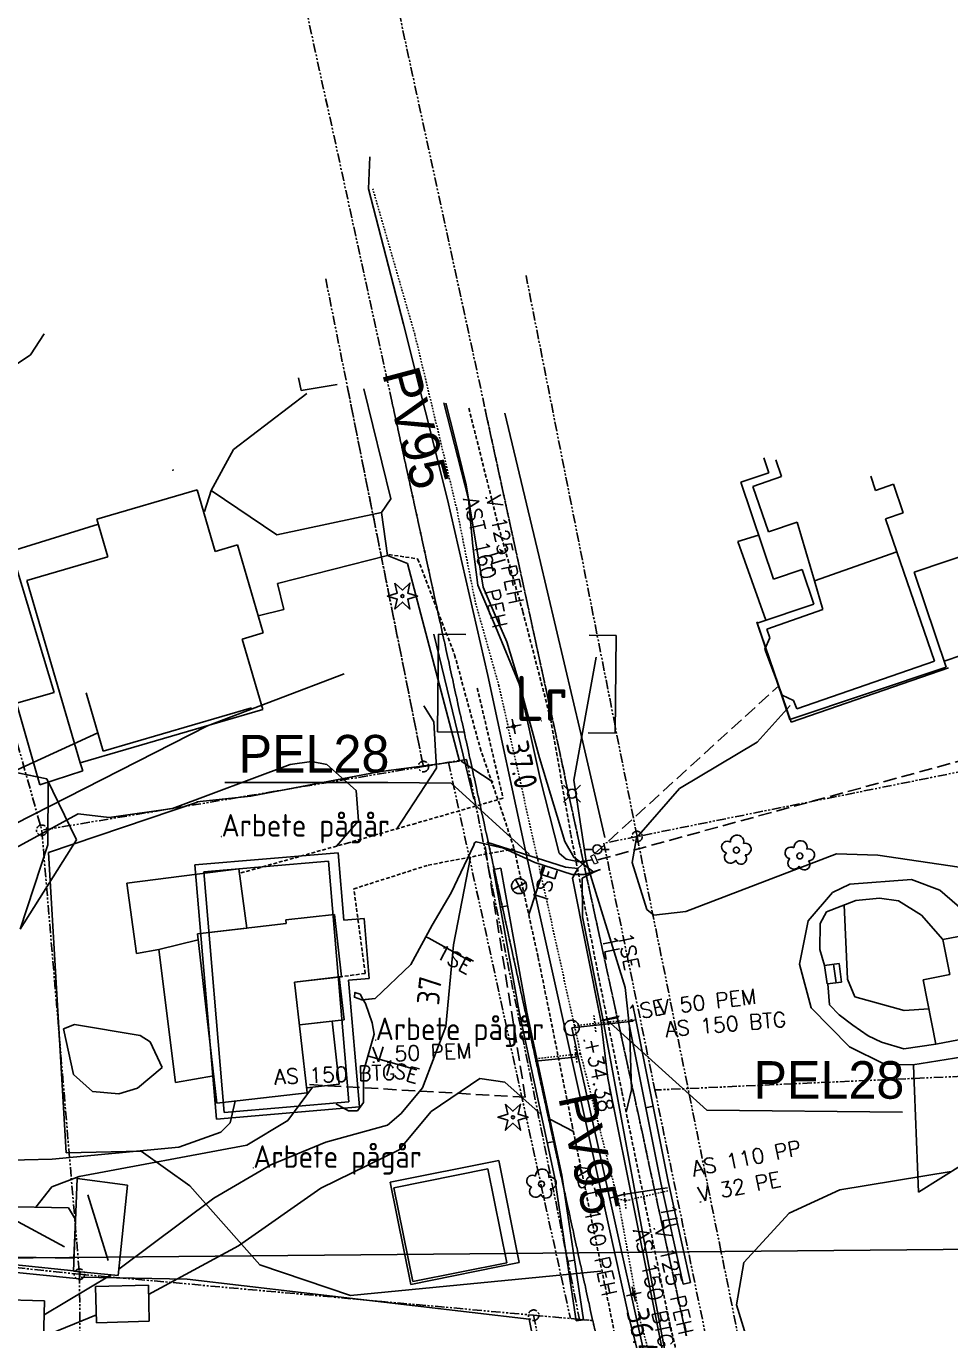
# Model space of a CAD drawing. Header units: metres. Extents: x 139929 to 142176, y 6401995 to 6404420.
# Drawn here: x 140437.1 to 140498.6, y 6402419.1 to 6402505.4 of the extents above; entities that cross this region are included whole.
import ezdxf
from ezdxf.enums import TextEntityAlignment as Align

# ---------------------------------------------------------------- set-up
doc = ezdxf.new("R2010")
doc.units = ezdxf.units.M
doc.header["$LTSCALE"] = 0.5
for name, pattern in [('DASHED', [0.75, 0.5, -0.25]), ('DGN Style 3', [2.464518, 1.76037, -0.704148]), ('HAECK', [0]), ('HIDDEN2', [0.1875, 0.125, -0.0625]), ('PHANTOM', [2.5, 1.25, -0.25, 0.25, -0.25, 0.25, -0.25])]:
    doc.linetypes.add(name, pattern=pattern)
doc.layers.get('0').update_dxf_attribs({"color": 1})
for name, color, linetype, lineweight in [('FAS_HAKPARENTES', 250, 'Continuous', 18), ('LM_GRÄNSPUNKT_TEXT_NY', 94, 'Continuous', 25), ('TE_INMATT_LAGE', 254, 'Continuous', 0)]:
    doc.layers.add(name, color=color, linetype=linetype, lineweight=lineweight)
for name, color, linetype in [('M-BEF-BELYSNINGSSTOLPE', 4, 'Continuous'), ('M-BEF-BYGGNAD', 3, 'Continuous'), ('M-BEF-EL', 4, 'ELLEDNING'), ('M-BEF-EL-TEXT', 1, 'Continuous'), ('M-BEF-FORNFYND', 4, 'Continuous'), ('M-BEF-HÄCK', 7, 'Continuous'), ('M-BEF-MARKLINJE', 4, 'Continuous'), ('M-BEF-MUR', 4, 'Continuous'), ('M-BEF-NIVÅ', 4, 'Continuous'), ('M-BEF-NIVÅKURVA-PRIMÄR-0.5M', 12, 'Continuous'), ('M-BEF-NIVÅKURVA-PRIMÄR-1.0M', 12, 'Continuous'), ('M-BEF-SPECIALOMRÅDE', 7, 'Continuous'), ('M-BEF-STAKET', 4, 'STAKET'), ('M-BEF-TELE', 4, 'TELELEDNING'), ('M-BEF-TELE-INFO', 4, 'Continuous'), ('M-BEF-TELE-TEXT', 1, 'Continuous'), ('M-BEF-TRAPPA', 4, 'Continuous'), ('M-BEF-TRÄD', 4, 'Continuous'), ('M-BEF-VA-S', 4, 'Continuous'), ('M-BEF-VA-TEXT', 1, 'Continuous'), ('M-BEF-VA-V', 4, 'HIDDEN2'), ('M-BEF-VÄGKANT', 1, 'DASHED'), ('M-BEF-VÄGKANTSTÖD', 1, 'Continuous'), ('M-GR-FASTIGHETSGRÄNS', 3, 'PHANTOM'), ('M-GR-RÄTTIGHETSGRÄNS', 3, 'DASHED')]:
    doc.layers.add(name, color=color, linetype=linetype)
doc.styles.add('ISO', font='iso.shx', dxfattribs={"height": 2.5})
doc.styles.add('ITALICC', font='italicc', dxfattribs={"oblique": 10})
doc.styles.add('ROMANS', font='romans')
doc.styles.get("Standard").update_dxf_attribs({"font": 'simplex8.shx'})
doc.styles.add('Style-font38', font='font38.shx')
doc.linetypes.add('ELLEDNING', pattern='A,3,-0.5,["E",Standard,S=0.5,R=0,X=0,Y=-0.25],-0.5', length=4)
doc.linetypes.add('STAKET', pattern='A,7,[134,morastr.shx,S=0.8,R=0,X=0,Y=0],0.6,[134,morastr.shx,S=0.8,R=0,X=0,Y=0],1', length=8.6)
doc.linetypes.add('TELELEDNING', pattern='A,3,-0.5,["T",Standard,S=0.5,R=0,X=0,Y=-0.25],-0.5', length=4)
picture_1 = doc.add_image_def('image1.png', size_in_pixel=(962, 792))

# ---------------------------------------------------------------- blocks, each defined once
blk = doc.blocks.new('osynlig cirkel')
blk.add_circle((0, 0), 0.005)
blk = doc.blocks.new('OSYNLIG')
blk.add_blockref('osynlig cirkel', (0, 0))
blk = doc.blocks.new('PRI_L_BELYS')
for points in [[(-0.212, 0.212, 0), (-0.566, 0.566, 0)], [(0.212, 0.212, 0), (0.566, 0.566, 0)], [(-0.212, -0.212, 0), (-0.566, -0.566, 0)], [(0.212, -0.212, 0), (0.566, -0.566, 0)]]:
    blk.add_polyline3d(points)
blk.add_circle((0, 0), 0.3)
blk = doc.blocks.new('PRI_M_BARRTRÄD')
blk.add_polyline3d([(-0.5, 0.866026, 0), (0, 0.4, 0), (0.5, 0.866026, 0), (0.34641, 0.2, 0), (1, 0, 0), (0.34641, -0.2, 0), (0.5, -0.866026, 0), (0, -0.4, 0), (-0.5, -0.866026, 0), (-0.34641, -0.2, 0), (-1, 0, 0), (-0.34641, 0.2, 0), (-0.5, 0.866026, 0)])
blk.add_circle((0, 0), 0.1)
blk = doc.blocks.new('PRI_M_LÖVTRÄD')
blk.add_circle((0, 0), 0.2)
for centre, radius, start, end in [((0.047722, 0.56156), 0.443002, 345.022908, 184.096476), ((-0.601762, 0.206006), 0.384732, 57.341651, 261.23001), ((0.585988, 0.07036), 0.392534, 269.444378, 106.321877), ((-0.395828, -0.476108), 0.401424, 131.233971, 330.911027), ((0.306072, -0.564084), 0.367104, 196.976003, 41.224955)]:
    blk.add_arc(centre, radius, start, end)
blk = doc.blocks.new('PRI_NIVÅ_HÖJDPUNKT_ISM')
at = {"color": 7}
for p, q in [((-0.25, 0), (0.25, 0)), ((0, 0.25), (0, -0.25))]:
    blk.add_line(p, q, dxfattribs=at)
blk = doc.blocks.new('OCT261', base_point=(108327.366, 6370837.691))
at = {"layer": 'TE_INMATT_LAGE', "color": 30, "linetype": 'Continuous', "lineweight": 13, "flags": 128}
blk.add_lwpolyline([(108327.667, 6370837.814), (108327.665, 6370837.562), (108327.065, 6370837.569), (108327.068, 6370837.821), (108327.667, 6370837.814)], dxfattribs=at)
blk = doc.blocks.new('BRUNN')
blk.add_circle((0, 0), 0.5)
blk = doc.blocks.new('VENTIL')
blk.add_line((0, -0.55), (0, 0.55))
blk = doc.blocks.new('LIGGARPUNKT')
blk.add_circle((0, 0), 0.35)
at = {"layer": 'LM_GRÄNSPUNKT_TEXT_NY', "style": 'ITALICC', "oblique": 10}
blk.add_attdef('PUNKTBETECKNING', (0.5, -0.35), '', height=0.7, dxfattribs=at)
blk = doc.blocks.new('PRI_V_POLLARE')
blk.add_circle((0, 0), 0.2)
blk = doc.blocks.new('PRI_L_ALLM')
for points in [[(-0.3, 0, 0), (-0.8, 0, 0)], [(0.8, 0, 0), (0.3, 0, 0)]]:
    blk.add_polyline3d(points)
blk.add_circle((0, 0), 0.3)
blk = doc.blocks.new('SPWDEF')
at = {"color": 0, "linetype": 'Continuous'}
for p, q in [((-1, 0), (1, 0)), ((0, -1), (0, 1))]:
    blk.add_line(p, q, dxfattribs=at)
blk.add_circle((0, 0), 0.2)
blk = doc.blocks.new('PRI_NIVÅ_HÖJDPKT')
at = {"color": 0, "linetype": 'Continuous', "lineweight": -3}
blk.add_circle((183, 184), 0.0005, dxfattribs=at)

msp = doc.modelspace()

# ---------------------------------------------------------------- hatches: boundary and pattern name
at = {"layer": 'M-BEF-FORNFYND'}
h = msp.add_hatch(dxfattribs=at)
h.set_pattern_fill('ANSI31', color=13, scale=2)
h.paths.add_polyline_path([(140426.713, 6402370.307), (140420.855, 6402376.412), (140411.054, 6402383.213), (140403.484, 6402387.15), (140394.943, 6402391.956), (140390.625, 6402395.157), (140385.662, 6402397.629), (140381.852, 6402400.172), (140377.274, 6402403.822), (140370.194, 6402407.321), (140358.287, 6402414.699), (140344.841, 6402421.059), (140334.271, 6402425.284), (140320.287, 6402428.867), (140310.489, 6402427.392), (140308.895, 6402419.035), (140313.284, 6402410.323), (140319.846, 6402399.896), (140330.344, 6402380.737), (140331.799, 6402371.174), (140329.709, 6402366.053), (140329.672, 6402366.077), (140328.672, 6402365.744), (140328.672, 6402364.744), (140328.21, 6402364.712), (140328.21, 6402365.027), (140328.477, 6402365.289), (140328.477, 6402364.755), (140328.487, 6402364.755, -0.304584), (140328.264, 6402364.748), (140328.264, 6402365.08), (140328.535, 6402366.185), (140317.405, 6402365.772), (140305.722, 6402365.115), (140294.076, 6402363.998), (140285.884, 6402362.614), (140284.971, 6402358.431), (140287.694, 6402354.908), (140296.888, 6402354.736), (140314.66, 6402353.212), (140333.963, 6402344.88), (140344.811, 6402339.977), (140351.285, 6402335.06), (140367.926, 6402321.067), (140384.961, 6402312.144), (140397.924, 6402310.347), (140413.82, 6402309.63), (140434.397, 6402315.386), (140443.429, 6402317.748), (140443.023, 6402327.087), (140442.917, 6402346.056), (140436.133, 6402357.975)])
h.paths.add_polyline_path([(140406.458, 6402367.061), (140407.458, 6402366.394), (140406.458, 6402366.061)], flags=16)
h.paths.add_polyline_path([(140363.892, 6402353.982), (140331.636, 6402356.643), (140334.596, 6402358.538), (140344.72, 6402364.932), (140354.432, 6402370.966), (140366.394, 6402375.285)], flags=16)
h.paths.add_polyline_path([(140350.448, 6402375.576), (140350.448, 6402376.576), (140351.448, 6402375.909)], flags=16)
h.paths.add_polyline_path([(140434.133, 6402318.367), (140435.133, 6402317.7), (140434.133, 6402317.367)], flags=16)
h.paths.add_polyline_path([(140311.504, 6402363.442), (140311.504, 6402364.442), (140312.504, 6402363.775)], flags=16)

# ---------------------------------------------------------------- linework, layer by layer
at = {"layer": 'FAS_HAKPARENTES', "color": 1, "linetype": 'Continuous', "lineweight": -3}
for p, q in [((140464.523, 6402458.429), (140464.59, 6402464.929)), ((140476.337, 6402458.344), (140476.404, 6402464.843)), ((140466.323, 6402458.411), (140464.523, 6402458.429)), ((140474.537, 6402458.363), (140476.337, 6402458.344))]:
    msp.add_line(p, q, dxfattribs=at)
at = {"layer": 'FAS_HAKPARENTES', "lineweight": -3}
for p, q in [((140464.523, 6402458.429), (140464.59, 6402464.929)), ((140464.59, 6402464.929), (140466.39, 6402464.91)), ((140476.404, 6402464.843), (140474.604, 6402464.862)), ((140476.337, 6402458.344), (140476.404, 6402464.843)), ((140466.323, 6402458.411), (140464.523, 6402458.429)), ((140474.537, 6402458.363), (140476.337, 6402458.344))]:
    msp.add_line(p, q, dxfattribs=at)
at = {"layer": 'M-BEF-BYGGNAD'}
for p, q in [((140486.547, 6402475.677), (140486.216, 6402476.661)), ((140487.016, 6402476.523), (140487.397, 6402475.416)), ((140484.689, 6402475.053), (140486.547, 6402475.677)), ((140487.397, 6402475.416), (140485.498, 6402474.759)), ((140493.652, 6402474.499), (140493.329, 6402475.434)), ((140441.86, 6402472.588), (140448.53, 6402474.535)), ((140448.53, 6402474.535), (140449.726, 6402470.437)), ((140486.862, 6402468.581), (140484.689, 6402475.053)), ((140485.498, 6402474.759), (140486.539, 6402471.732)), ((140494.844, 6402474.911), (140493.652, 6402474.499)), ((140495.501, 6402473.012), (140494.844, 6402474.911)), ((140494.308, 6402472.601), (140495.501, 6402473.012)), ((140436.169, 6402470.461), (140441.959, 6402472.247)), ((140442.593, 6402470.076), (140441.86, 6402472.588)), ((140486.539, 6402471.732), (140488.442, 6402472.389)), ((140488.442, 6402472.389), (140489.582, 6402468.481)), ((140495.07, 6402470.401), (140494.308, 6402472.601)), ((140484.492, 6402471.095), (140485.877, 6402471.514)), ((140486.354, 6402465.852), (140484.492, 6402471.095)), ((140502.9, 6402471.309), (140496.217, 6402469.065)), ((140439.019, 6402461.042), (140436.169, 6402470.461)), ((140437.194, 6402468.5), (140442.593, 6402470.076)), ((140449.726, 6402470.437), (140451.206, 6402470.869)), ((140451.206, 6402470.869), (140452.916, 6402465.014)), ((140489.582, 6402468.481), (140495.07, 6402470.401)), ((140495.07, 6402470.401), (140497.585, 6402463.124)), ((140488.777, 6402469.224), (140486.862, 6402468.581)), ((140489.549, 6402466.925), (140488.777, 6402469.224)), ((140440.734, 6402456.371), (140437.194, 6402468.5)), ((140490.142, 6402466.561), (140489.582, 6402468.481)), ((140496.217, 6402469.065), (140498.343, 6402462.734)), ((140485.786, 6402465.661), (140489.549, 6402466.925)), ((140488.048, 6402459.081), (140485.754, 6402465.747)), ((140486.419, 6402465.256), (140490.142, 6402466.561)), ((140452.916, 6402465.014), (140451.524, 6402464.607)), ((140487.942, 6402459.242), (140485.786, 6402465.661)), ((140486.631, 6402464.695), (140486.419, 6402465.256)), ((140504.46, 6402465.248), (140498.212, 6402463.123)), ((140451.524, 6402464.607), (140452.892, 6402459.919)), ((140486.281, 6402463.922), (140486.631, 6402464.695)), ((140487.433, 6402460.866), (140486.281, 6402463.922)), ((140498.343, 6402462.734), (140487.942, 6402459.242)), ((140498.509, 6402462.679), (140488.048, 6402459.081)), ((140497.585, 6402463.124), (140488.417, 6402459.955)), ((140436.508, 6402460.338), (140439.019, 6402461.042)), ((140442.272, 6402457.147), (140441.146, 6402461.016)), ((140488.206, 6402460.516), (140487.433, 6402460.866)), ((140438.052, 6402454.903), (140436.508, 6402460.338)), ((140452.892, 6402459.919), (140440.734, 6402456.371)), ((140452.131, 6402460.016), (140442.272, 6402457.147)), ((140488.417, 6402459.955), (140488.206, 6402460.516)), ((140440.734, 6402456.371), (140440.929, 6402455.829)), ((140440.929, 6402455.829), (140438.052, 6402454.903)), ((140457.904, 6402450.383), (140448.366, 6402449.568)), ((140458.287, 6402445.897), (140457.904, 6402450.383)), ((140448.366, 6402449.568), (140449.811, 6402432.649)), ((140448.962, 6402449.116), (140457.252, 6402449.817)), ((140457.252, 6402449.817), (140458.607, 6402433.795)), ((140443.842, 6402448.35), (140451.306, 6402449.319)), ((140450.317, 6402433.094), (140448.962, 6402449.116)), ((140451.306, 6402449.319), (140451.832, 6402445.367)), ((140444.492, 6402443.68), (140443.842, 6402448.35)), ((140454.425, 6402445.907), (140457.651, 6402446.277)), ((140454.453, 6402445.668), (140454.425, 6402445.907)), ((140457.651, 6402446.277), (140458.126, 6402442.132)), ((140459.636, 6402446.012), (140458.287, 6402445.897)), ((140459.977, 6402442.014), (140459.636, 6402446.012)), ((140448.539, 6402444.988), (140454.453, 6402445.668)), ((140451.832, 6402445.367), (140448.539, 6402444.988)), ((140498.14, 6402444.613), (140503.433, 6402445.641)), ((140448.584, 6402444.594), (140445.98, 6402443.944)), ((140445.98, 6402443.944), (140448.584, 6402444.594)), ((140449.831, 6402433.718), (140448.539, 6402444.988)), ((140448.539, 6402444.988), (140448.584, 6402444.594)), ((140498.595, 6402442.273), (140498.14, 6402444.613)), ((140445.98, 6402443.944), (140444.492, 6402443.68)), ((140447.083, 6402435.095), (140445.98, 6402443.944)), ((140458.126, 6402442.132), (140455.01, 6402441.775)), ((140457.969, 6402442.114), (140455.01, 6402441.775)), ((140455.01, 6402441.775), (140455.854, 6402434.409)), ((140458.295, 6402439.266), (140457.969, 6402442.114)), ((140458.598, 6402441.896), (140459.977, 6402442.014)), ((140459.319, 6402433.461), (140458.598, 6402441.896)), ((140496.832, 6402441.93), (140498.595, 6402442.273)), ((140497.665, 6402437.642), (140496.832, 6402441.93)), ((140455.336, 6402438.927), (140458.295, 6402439.266)), ((140457.497, 6402439.174), (140455.336, 6402438.927)), ((140457.977, 6402434.979), (140457.497, 6402439.174)), ((140504.72, 6402439.013), (140497.665, 6402437.642)), ((140449.623, 6402435.538), (140447.083, 6402435.095)), ((140455.817, 6402434.732), (140457.977, 6402434.979)), ((140455.854, 6402434.409), (140449.831, 6402433.718)), ((140458.607, 6402433.795), (140450.317, 6402433.094)), ((140449.811, 6402432.649), (140459.319, 6402433.461)), ((140468.584, 6402429.899), (140461.374, 6402428.45)), ((140469.949, 6402423.106), (140468.584, 6402429.899)), ((140440.295, 6402422.526), (140440.539, 6402428.692)), ((140440.295, 6402422.526), (140440.539, 6402428.692)), ((140440.539, 6402428.692), (140443.892, 6402428.268)), ((140440.539, 6402428.692), (140443.892, 6402428.268)), ((140461.618, 6402428.079), (140467.862, 6402429.337)), ((140467.862, 6402429.337), (140469.121, 6402423.093)), ((140443.892, 6402428.268), (140443.272, 6402422.247)), ((140443.892, 6402428.268), (140443.272, 6402422.247)), ((140461.374, 6402428.45), (140462.739, 6402421.657)), ((140462.876, 6402421.835), (140461.618, 6402428.079)), ((140441.257, 6402427.618), (140442.598, 6402423.254)), ((140441.257, 6402427.618), (140442.598, 6402423.254)), ((140435.391, 6402426.833), (140439.963, 6402426.748)), ((140439.711, 6402424.161), (140436.092, 6402426.107)), ((140439.963, 6402426.748), (140440.431, 6402425.976)), ((140440.431, 6402425.976), (140440.33, 6402423.407)), ((140440.33, 6402423.407), (140435.304, 6402423.487)), ((140462.739, 6402421.657), (140469.949, 6402423.106)), ((140469.121, 6402423.093), (140462.876, 6402421.835)), ((140443.272, 6402422.247), (140440.295, 6402422.526)), ((140443.272, 6402422.247), (140440.295, 6402422.526)), ((140445.28, 6402421.604), (140441.773, 6402421.515)), ((140445.28, 6402421.604), (140441.773, 6402421.515)), ((140441.773, 6402421.515), (140441.835, 6402419.106)), ((140441.773, 6402421.515), (140441.835, 6402419.106)), ((140445.342, 6402419.195), (140445.28, 6402421.604)), ((140445.342, 6402419.195), (140445.28, 6402421.604)), ((140432.397, 6402420.719), (140438.365, 6402420.564)), ((140432.397, 6402420.719), (140438.365, 6402420.564)), ((140438.365, 6402420.564), (140438.199, 6402414.116)), ((140438.365, 6402420.564), (140438.199, 6402414.116)), ((140441.835, 6402419.106), (140445.342, 6402419.195)), ((140441.835, 6402419.106), (140445.342, 6402419.195))]:
    msp.add_line(p, q, dxfattribs=at)
at = {"layer": 'M-BEF-EL', "flags": 128}
for points in [[(140465.068, 6402480.307), (140465.637, 6402478.034), (140466.43, 6402474.868), (140467.545, 6402468.054), (140468.276, 6402466.342), (140469.121, 6402464.408), (140469.853, 6402461.993), (140471.301, 6402456.7), (140472.995, 6402451.134), (140473.573, 6402450.078), (140474.921, 6402449.1), (140474.142, 6402448.679), (140474.169, 6402446.123), (140475.534, 6402439.208), (140476.559, 6402439.421)], [(140466.937, 6402450.883), (140465.425, 6402447.708), (140464.169, 6402445.559), (140462.732, 6402442.953), (140460.36, 6402440.683), (140459.574, 6402440.599), (140459.361, 6402440.966), (140459.02, 6402441.091), (140458.986, 6402440.762), (140459.474, 6402440.589), (140460.36, 6402440.683), (140462.732, 6402442.953), (140464.169, 6402445.559), (140465.425, 6402447.708), (140466.937, 6402450.883), (140466.968, 6402451.038), (140467.088, 6402451.114)], [(140474.277, 6402448.942), (140473.471, 6402448.931), (140470.999, 6402449.734), (140468.897, 6402450.689), (140467.088, 6402451.114), (140468.897, 6402450.689), (140470.999, 6402449.734), (140473.471, 6402448.931), (140474.277, 6402448.942), (140475.017, 6402449.147), (140475.366, 6402449.261)], [(140475.262, 6402449.25), (140474.921, 6402449.1)], [(140458.986, 6402440.762), (140459.474, 6402440.589), (140459.574, 6402440.599), (140459.719, 6402440.35), (140460.165, 6402439.067), (140460.301, 6402438.302), (140459.595, 6402435.819), (140459.583, 6402433.752), (140459.188, 6402433.197), (140458.586, 6402433.196), (140457.791, 6402433.648), (140458.586, 6402433.196), (140459.188, 6402433.197), (140459.583, 6402433.752), (140459.595, 6402435.819), (140460.301, 6402438.302), (140460.165, 6402439.067), (140459.719, 6402440.35)], [(140475.534, 6402439.208), (140478.423, 6402423.677), (140479.606, 6402417.375), (140481.12, 6402411.358), (140481.939, 6402407.345), (140483.82, 6402400.31), (140484.81, 6402397.293), (140486.553, 6402389.596), (140487.024, 6402386.488), (140488.089, 6402381.703), (140488.931, 6402378.3), (140488.243, 6402376.104), (140488.381, 6402375.486), (140488.665, 6402375.099), (140490.006, 6402373.932), (140491.009, 6402371.933), (140492.555, 6402367.956), (140493.049, 6402365.836)]]:
    msp.add_lwpolyline(points, dxfattribs=at)
at = {"layer": 'M-BEF-EL-TEXT', "linetype": 'Continuous'}
for p, q in [((140471.578, 6402449.31), (140471.647, 6402449.524)), ((140469.551, 6402448.47), (140469.52, 6402448.426)), ((140469.584, 6402448.509), (140469.551, 6402448.47)), ((140469.624, 6402448.544), (140469.584, 6402448.509)), ((140469.666, 6402448.575), (140469.624, 6402448.544)), ((140469.71, 6402448.602), (140469.666, 6402448.575)), ((140469.757, 6402448.623), (140469.71, 6402448.602)), ((140469.942, 6402448.16), (140469.71, 6402448.602)), ((140469.807, 6402448.64), (140469.757, 6402448.623)), ((140469.858, 6402448.653), (140469.807, 6402448.64)), ((140469.909, 6402448.658), (140469.858, 6402448.653)), ((140469.962, 6402448.659), (140469.909, 6402448.658)), ((140470.014, 6402448.654), (140469.962, 6402448.659)), ((140470.064, 6402448.645), (140470.014, 6402448.654)), ((140470.117, 6402448.628), (140470.064, 6402448.645)), ((140470.164, 6402448.608), (140470.117, 6402448.628)), ((140470.209, 6402448.582), (140470.164, 6402448.608)), ((140470.252, 6402448.551), (140470.209, 6402448.582)), ((140470.292, 6402448.518), (140470.252, 6402448.551)), ((140470.326, 6402448.478), (140470.292, 6402448.518)), ((140470.357, 6402448.436), (140470.326, 6402448.478)), ((140470.589, 6402446.267), (140471.578, 6402449.31)), ((140469.447, 6402448.232), (140469.443, 6402448.18)), ((140469.443, 6402448.18), (140469.444, 6402448.127)), ((140469.444, 6402448.127), (140469.448, 6402448.075)), ((140469.457, 6402448.281), (140469.447, 6402448.232)), ((140469.448, 6402448.075), (140469.462, 6402448.024)), ((140469.473, 6402448.335), (140469.457, 6402448.281)), ((140469.462, 6402448.024), (140469.479, 6402447.975)), ((140469.494, 6402448.382), (140469.473, 6402448.335)), ((140469.479, 6402447.975), (140469.499, 6402447.927)), ((140469.52, 6402448.426), (140469.494, 6402448.382)), ((140469.499, 6402447.927), (140470.385, 6402448.392)), ((140469.499, 6402447.927), (140469.527, 6402447.883)), ((140469.527, 6402447.883), (140469.558, 6402447.841)), ((140469.558, 6402447.841), (140469.592, 6402447.801)), ((140469.592, 6402447.801), (140469.632, 6402447.768)), ((140469.632, 6402447.768), (140469.675, 6402447.737)), ((140469.675, 6402447.737), (140469.72, 6402447.711)), ((140469.72, 6402447.711), (140469.767, 6402447.691)), ((140469.767, 6402447.691), (140469.82, 6402447.674)), ((140469.82, 6402447.674), (140469.87, 6402447.665)), ((140469.87, 6402447.665), (140469.922, 6402447.66)), ((140469.922, 6402447.66), (140469.975, 6402447.661)), ((140469.942, 6402448.16), (140470.385, 6402448.392)), ((140469.942, 6402448.16), (140470.174, 6402447.717)), ((140469.975, 6402447.661), (140470.026, 6402447.666)), ((140470.026, 6402447.666), (140470.077, 6402447.679)), ((140470.077, 6402447.679), (140470.127, 6402447.696)), ((140470.127, 6402447.696), (140470.174, 6402447.717)), ((140470.174, 6402447.717), (140470.218, 6402447.744)), ((140470.218, 6402447.744), (140470.26, 6402447.775)), ((140470.26, 6402447.775), (140470.3, 6402447.81)), ((140470.3, 6402447.81), (140470.333, 6402447.849)), ((140470.333, 6402447.849), (140470.364, 6402447.893)), ((140470.385, 6402448.392), (140470.357, 6402448.436)), ((140470.364, 6402447.893), (140470.39, 6402447.938)), ((140470.405, 6402448.344), (140470.385, 6402448.392)), ((140470.39, 6402447.938), (140470.41, 6402447.984)), ((140470.422, 6402448.295), (140470.405, 6402448.344)), ((140470.41, 6402447.984), (140470.427, 6402448.038)), ((140470.436, 6402448.244), (140470.422, 6402448.295)), ((140470.427, 6402448.038), (140470.437, 6402448.088)), ((140470.44, 6402448.192), (140470.436, 6402448.244)), ((140470.437, 6402448.088), (140470.441, 6402448.139)), ((140470.441, 6402448.139), (140470.44, 6402448.192)), ((140463.748, 6402444.794), (140463.939, 6402444.689)), ((140463.939, 6402444.689), (140466.741, 6402443.143)), ((140459.889, 6402436.855), (140460.07, 6402436.803)), ((140460.07, 6402436.803), (140463.148, 6402435.928))]:
    msp.add_line(p, q, dxfattribs=at)
at = {"layer": 'M-BEF-HÄCK', "color": 1, "linetype": 'HAECK', "lineweight": -3}
msp.add_line((140477.702, 6402384.093), (140470.612, 6402419.335), dxfattribs=at)
at = {"layer": 'M-BEF-HÄCK', "lineweight": -3}
msp.add_line((140477.702, 6402384.093), (140470.612, 6402419.335), dxfattribs=at)
at = {"layer": 'M-BEF-MARKLINJE'}
for p, q in [((140438.517, 6402455.31, 37.536), (140432.166, 6402456.599, 37.078)), ((140440.492, 6402451.233, 38.257), (140438.517, 6402455.31, 37.536)), ((140436.747, 6402445.289, 38.589), (140440.492, 6402451.233, 38.257))]:
    msp.add_line(p, q, dxfattribs=at)
at = {"layer": 'M-BEF-MARKLINJE', "lineweight": -3}
for p, q in [((140437.861, 6402455.443), (140432.166, 6402456.599)), ((140438.601, 6402450.899), (140438.616, 6402455.105)), ((140436.747, 6402445.289), (140438.601, 6402450.899))]:
    msp.add_line(p, q, dxfattribs=at)
at = {"layer": 'M-BEF-MUR', "lineweight": -3}
for p, q in [((140450.944, 6402477.222), (140455.829, 6402480.955)), ((140449.449, 6402474.483), (140450.944, 6402477.222)), ((140449.01, 6402473.084), (140449.449, 6402474.483)), ((140454.296, 6402466.561), (140453.861, 6402468.302)), ((140452.575, 6402466.159), (140454.296, 6402466.561)), ((140490.385, 6402446.456), (140492.351, 6402447.213)), ((140492.351, 6402447.213), (140493.919, 6402447.364)), ((140493.919, 6402447.364), (140495.189, 6402447.178)), ((140495.189, 6402447.178), (140496.718, 6402446.22)), ((140489.962, 6402445.68), (140490.385, 6402446.456)), ((140496.718, 6402446.22), (140498.14, 6402444.613)), ((140489.946, 6402443.935), (140489.962, 6402445.68)), ((140490.266, 6402442.884), (140489.946, 6402443.935)), ((140477.227, 6402439.169), (140477.717, 6402439.266)), ((140479.361, 6402428.408), (140477.227, 6402439.169)), ((140477.717, 6402439.266), (140479.85, 6402428.511)), ((140478.368, 6402433.413), (140478.859, 6402433.51)), ((140480.864, 6402421.676), (140479.361, 6402428.408)), ((140479.85, 6402428.511), (140481.352, 6402421.785)), ((140479.992, 6402425.58), (140480.48, 6402425.689)), ((140440.697, 6402422.02), (140426.573, 6402423.479)), ((140426.632, 6402423.976), (140440.749, 6402422.518)), ((140440.749, 6402422.518), (140440.697, 6402422.02)), ((140481.352, 6402421.785), (140480.864, 6402421.676))]:
    msp.add_line(p, q, dxfattribs=at)
at = {"layer": 'M-BEF-MUR'}
for p, q in [((140468.231, 6402449.274), (140468.723, 6402449.363)), ((140468.723, 6402449.363), (140470.461, 6402439.781)), ((140469.97, 6402439.684), (140468.231, 6402449.274)), ((140468.687, 6402446.758), (140469.179, 6402446.847)), ((140490.385, 6402446.456), (140492.351, 6402447.213)), ((140492.351, 6402447.213), (140493.919, 6402447.364)), ((140493.919, 6402447.364), (140495.189, 6402447.178)), ((140495.189, 6402447.178), (140496.718, 6402446.22)), ((140489.962, 6402445.68), (140490.385, 6402446.456)), ((140496.718, 6402446.22), (140498.14, 6402444.613)), ((140489.946, 6402443.935), (140489.962, 6402445.68)), ((140490.266, 6402442.884), (140489.946, 6402443.935)), ((140490.601, 6402440.26), (140490.484, 6402441.651)), ((140491.236, 6402439.591), (140490.601, 6402440.26)), ((140472.291, 6402428.844), (140469.97, 6402439.684)), ((140470.14, 6402438.892), (140470.629, 6402438.996)), ((140470.461, 6402439.781), (140472.783, 6402428.933)), ((140477.227, 6402439.169), (140477.717, 6402439.266)), ((140479.361, 6402428.408), (140477.227, 6402439.169)), ((140477.717, 6402439.266), (140479.85, 6402428.511)), ((140492.143, 6402438.906), (140491.236, 6402439.591)), ((140493.153, 6402438.198), (140492.143, 6402438.906)), ((140494.04, 6402437.771), (140493.153, 6402438.198)), ((140495.531, 6402437.333), (140494.04, 6402437.771)), ((140497.665, 6402437.642), (140495.531, 6402437.333)), ((140478.368, 6402433.413), (140478.859, 6402433.51)), ((140471.815, 6402431.069), (140472.303, 6402431.174)), ((140473.728, 6402419.228), (140472.291, 6402428.844)), ((140472.783, 6402428.933), (140474.223, 6402419.301)), ((140480.864, 6402421.676), (140479.361, 6402428.408)), ((140479.85, 6402428.511), (140481.352, 6402421.785)), ((140479.992, 6402425.58), (140480.48, 6402425.689)), ((140440.697, 6402422.02), (140426.573, 6402423.479)), ((140426.632, 6402423.976), (140440.749, 6402422.518)), ((140473.137, 6402423.184), (140473.631, 6402423.258)), ((140440.749, 6402422.518), (140440.697, 6402422.02)), ((140481.352, 6402421.785), (140480.864, 6402421.676)), ((140474.223, 6402419.301), (140473.728, 6402419.228))]:
    msp.add_line(p, q, dxfattribs=at)
at = {"layer": 'M-BEF-NIVÅKURVA-PRIMÄR-0.5M', "linetype": 'Continuous', "lineweight": -3}
for p, q in [((140475.077, 6402463.397, 36.5), (140473.58, 6402455.202, 36.5)), ((140458.301, 6402462.292, 37.5), (140449.218, 6402458.834, 37.5)), ((140464.277, 6402459.093, 37.5), (140463.607, 6402460.154, 37.5)), ((140449.218, 6402458.834, 37.5), (140433.866, 6402451.023, 37.5)), ((140464.453, 6402456.004, 37.5), (140464.277, 6402459.093, 37.5)), ((140461.81, 6402451.975, 37.5), (140464.453, 6402456.004, 37.5)), ((140473.58, 6402455.202, 36.5), (140474.412, 6402449.823, 36.5)), ((140474.412, 6402449.823, 36.5), (140476.988, 6402441.405, 36.5)), ((140496.049, 6402448.609, 36.5), (140491.954, 6402448.298, 36.5)), ((140497.923, 6402447.887, 36.5), (140496.049, 6402448.609, 36.5)), ((140490.79, 6402447.735, 36.5), (140489.17, 6402445.848, 36.5)), ((140491.954, 6402448.298, 36.5), (140490.79, 6402447.735, 36.5)), ((140501.05, 6402445.178, 36.5), (140497.923, 6402447.887, 36.5)), ((140489.17, 6402445.848, 36.5), (140488.601, 6402442.974, 36.5)), ((140488.601, 6402442.974, 36.5), (140489.366, 6402440.069, 36.5)), ((140476.988, 6402441.405, 36.5), (140477.248, 6402439.173, 36.5)), ((140489.366, 6402440.069, 36.5), (140491.913, 6402437.457, 36.5)), ((140440.37, 6402438.949, 38.5), (140439.643, 6402438.667, 38.5)), ((140439.643, 6402438.667, 38.5), (140440.294, 6402435.615, 38.5)), ((140444.726, 6402438.219, 38.5), (140440.37, 6402438.949, 38.5)), ((140445.405, 6402437.792, 38.5), (140444.726, 6402438.219, 38.5)), ((140477.279, 6402438.912, 36.5), (140477.414, 6402434.594, 36.5)), ((140446.203, 6402436.083, 38.5), (140445.405, 6402437.792, 38.5)), ((140491.913, 6402437.457, 36.5), (140494.242, 6402436.309, 36.5)), ((140496.131, 6402436.269, 36.5), (140505.774, 6402437.832, 36.5)), ((140440.294, 6402435.615, 38.5), (140441.558, 6402434.482, 38.5)), ((140444.562, 6402434.709, 38.5), (140446.203, 6402436.083, 38.5)), ((140494.242, 6402436.309, 36.5), (140496.131, 6402436.269, 36.5)), ((140443.324, 6402434.338, 38.5), (140444.562, 6402434.709, 38.5)), ((140454.555, 6402432.556, 37.5), (140456.195, 6402434.775, 37.5)), ((140464.091, 6402433.16, 36.5), (140467.338, 6402435.359, 36.5)), ((140467.338, 6402435.359, 36.5), (140468.996, 6402435.107, 36.5)), ((140468.996, 6402435.107, 36.5), (140471.41, 6402432.957, 36.5)), ((140441.558, 6402434.482, 38.5), (140443.324, 6402434.338, 38.5)), ((140477.414, 6402434.594, 36.5), (140477.06, 6402433.121, 36.5)), ((140461.973, 6402430.612, 36.5), (140464.091, 6402433.16, 36.5)), ((140451.83, 6402430.921, 37.5), (140454.555, 6402432.556, 37.5)), ((140471.99, 6402432.64, 36.5), (140473.553, 6402431.832, 36.5)), ((140440.687, 6402428.83, 37.5), (140451.83, 6402430.921, 37.5)), ((140456.753, 6402428.067, 36.5), (140461.973, 6402430.612, 36.5)), ((140438.848, 6402428.146, 37.5), (140440.687, 6402428.83, 37.5)), ((140437.789, 6402426.788, 37.5), (140438.848, 6402428.146, 37.5)), ((140451.283, 6402424.209, 36.5), (140456.753, 6402428.067, 36.5)), ((140445.296, 6402420.988, 36.5), (140451.283, 6402424.209, 36.5)), ((140438.304, 6402418.185, 36.5), (140441.822, 6402419.619, 36.5))]:
    msp.add_line(p, q, dxfattribs=at)
at = {"layer": 'M-BEF-NIVÅKURVA-PRIMÄR-1.0M', "linetype": 'Continuous', "lineweight": -3}
for p, q in [((140485.776, 6402457.737, 36), (140487.97, 6402460.178, 36)), ((140441.916, 6402458.367, 37), (140432.933, 6402454.236, 37)), ((140480.616, 6402454.648, 36), (140485.776, 6402457.737, 36)), ((140454.723, 6402456.257, 38), (140446.883, 6402453.333, 38)), ((140456.132, 6402456.464, 38), (140454.723, 6402456.257, 38)), ((140457.143, 6402456.251, 38), (140456.132, 6402456.464, 38)), ((140459.101, 6402454.518, 38), (140457.143, 6402456.251, 38)), ((140459.258, 6402452.503, 38), (140459.101, 6402454.518, 38)), ((140477.742, 6402451.377, 36), (140480.616, 6402454.648, 36)), ((140440.616, 6402452.971, 38), (140434.921, 6402449.884, 38)), ((140442.682, 6402452.736, 38), (140440.616, 6402452.971, 38)), ((140446.883, 6402453.333, 38), (140442.682, 6402452.736, 38)), ((140457.798, 6402450.823, 38), (140459.258, 6402452.503, 38)), ((140477.472, 6402449.736, 36), (140477.742, 6402451.377, 36)), ((140491.048, 6402450.303, 36), (140481.031, 6402446.475, 36)), ((140493.812, 6402450.228, 36), (140491.048, 6402450.303, 36)), ((140502.489, 6402448.931, 36), (140493.812, 6402450.228, 36)), ((140465.584, 6402444.25, 37), (140466.702, 6402450.093, 37)), ((140478.443, 6402446.606, 36), (140477.472, 6402449.736, 36)), ((140491.572, 6402446.913, 37), (140491.796, 6402441.967, 37)), ((140478.897, 6402446.227, 36), (140478.443, 6402446.606, 36)), ((140481.031, 6402446.475, 36), (140478.897, 6402446.227, 36)), ((140465.061, 6402438.813, 37), (140465.584, 6402444.25, 37)), ((140491.796, 6402441.967, 37), (140492.278, 6402440.79, 37)), ((140492.278, 6402440.79, 37), (140495.56, 6402439.88, 37)), ((140495.56, 6402439.88, 37), (140497.208, 6402439.994, 37)), ((140463.519, 6402434.734, 37), (140465.061, 6402438.813, 37)), ((140462.103, 6402433.025, 37), (140463.519, 6402434.734, 37)), ((140450.724, 6402432.411, 38), (140451.055, 6402433.859, 38)), ((140461.184, 6402432.24, 37), (140462.103, 6402433.025, 37)), ((140450.09, 6402431.785, 38), (140450.724, 6402432.411, 38)), ((140457.076, 6402431.124, 37), (140461.184, 6402432.24, 37)), ((140447.306, 6402430.789, 38), (140450.09, 6402431.785, 38)), ((140438.875, 6402429.981, 38), (140447.306, 6402430.789, 38)), ((140453.431, 6402429.621, 37), (140457.076, 6402431.124, 37)), ((140431.352, 6402429.796, 38), (140438.875, 6402429.981, 38)), ((140449.645, 6402427.4, 37), (140453.431, 6402429.621, 37)), ((140491.278, 6402427.944, 36), (140498.681, 6402429.159, 36)), ((140487.9, 6402426.391, 36), (140491.278, 6402427.944, 36)), ((140443.316, 6402422.673, 37), (140449.645, 6402427.4, 37)), ((140484.895, 6402423.116, 36), (140487.9, 6402426.391, 36)), ((140484.393, 6402420.283, 36), (140484.895, 6402423.116, 36)), ((140438.342, 6402419.631, 37), (140442.794, 6402422.292, 37)), ((140485.121, 6402417.981, 36), (140484.393, 6402420.283, 36))]:
    msp.add_line(p, q, dxfattribs=at)
at = {"layer": 'M-BEF-SPECIALOMRÅDE', "lineweight": -3}
for p, q in [((140466.087, 6402456.478), (140468.226, 6402455.076)), ((140438.638, 6402450.395), (140448.548, 6402453.748)), ((140439.818, 6402430.408), (140438.638, 6402450.395)), ((140444.792, 6402430.529), (140439.818, 6402430.408)), ((140448.044, 6402428.207), (140444.792, 6402430.529)), ((140452.686, 6402422.957), (140448.044, 6402428.207)), ((140458.727, 6402420.921), (140452.686, 6402422.957)), ((140475.375, 6402422.526), (140458.727, 6402420.921))]:
    msp.add_line(p, q, dxfattribs=at)
at = {"layer": 'M-BEF-STAKET', "lineweight": -3}
for p, q in [((140437.44, 6402483.517), (140438.339, 6402484.916)), ((140432.738, 6402480.351), (140437.44, 6402483.517)), ((140455.273, 6402481.996), (140455.449, 6402481.138)), ((140455.449, 6402481.138), (140457.84, 6402481.553)), ((140459.605, 6402481.249), (140461.408, 6402473.939)), ((140468.982, 6402479.632), (140471.266, 6402470.071)), ((140461.408, 6402473.939), (140460.797, 6402473.027)), ((140460.797, 6402473.027), (140461.188, 6402470.154)), ((140461.188, 6402470.154), (140462.523, 6402469.633)), ((140471.266, 6402470.071), (140474.054, 6402458.31)), ((140462.523, 6402469.633), (140465.987, 6402456.477)), ((140474.054, 6402458.31), (140475.636, 6402451.398)), ((140465.987, 6402456.477), (140460.579, 6402455.76)), ((140460.579, 6402455.76), (140452.086, 6402454.154)), ((140452.086, 6402454.154), (140448.493, 6402453.775)), ((140496.513, 6402427.788), (140496.174, 6402436.211)), ((140499.484, 6402429.665), (140496.513, 6402427.788)), ((140447.861, 6402421.991), (140440.809, 6402422.13)), ((140470.612, 6402419.335), (140447.861, 6402421.991))]:
    msp.add_line(p, q, dxfattribs=at)
at = {"layer": 'M-BEF-STAKET', "color": 1, "linetype": 'STAKET', "lineweight": -3}
for p, q in [((140464.279, 6402464.934), (140466.925, 6402453.939)), ((140496.513, 6402427.788), (140496.174, 6402436.211)), ((140499.484, 6402429.665), (140496.513, 6402427.788)), ((140447.861, 6402421.991), (140440.809, 6402422.13)), ((140470.612, 6402419.335), (140447.861, 6402421.991))]:
    msp.add_line(p, q, dxfattribs=at)
at = {"layer": 'M-BEF-TELE', "linetype": 'Continuous'}
for p, q in [((140464.926, 6402480.332), (140466.567, 6402473.915)), ((140466.567, 6402473.915), (140466.855, 6402470.793)), ((140466.855, 6402470.793), (140467.196, 6402468.181)), ((140467.196, 6402468.181), (140468.382, 6402465.44)), ((140468.382, 6402465.44), (140469.943, 6402461.633)), ((140469.943, 6402461.633), (140471.332, 6402455.313)), ((140471.332, 6402455.313), (140472.607, 6402450.343)), ((140473.027, 6402449.419), (140467.79, 6402451.088)), ((140472.607, 6402450.343), (140473.078, 6402449.945)), ((140473.843, 6402449.333), (140473.027, 6402449.419)), ((140473.078, 6402449.945), (140473.908, 6402449.77)), ((140473.843, 6402449.333), (140473.501, 6402448.68)), ((140474.388, 6402449.826), (140473.843, 6402449.333)), ((140473.908, 6402449.77), (140474.834, 6402449.9)), ((140473.501, 6402448.68), (140475.378, 6402439.211)), ((140475.378, 6402439.211), (140476.591, 6402439.498)), ((140475.851, 6402435.369), (140475.378, 6402439.211)), ((140475.851, 6402435.369), (140477.781, 6402425.794)), ((140477.781, 6402425.794), (140479.607, 6402416.652))]:
    msp.add_line(p, q, dxfattribs=at)
at = {"layer": 'M-BEF-TELE-INFO', "linetype": 'DGN Style 3'}
for p, q in [((140474.97, 6402450.326), (140487.223, 6402461.498)), ((140475.177, 6402449.901), (140513.095, 6402460.283)), ((140470.353, 6402434.11), (140467.653, 6402450.926)), ((140455.995, 6402434.948), (140470.353, 6402434.11))]:
    msp.add_line(p, q, dxfattribs=at)
at = {"layer": 'M-BEF-TELE-TEXT', "linetype": 'Continuous'}
for p, q in [((140450.358, 6402455.046), (140461.203, 6402455.049)), ((140461.203, 6402455.049), (140465.426, 6402455.006)), ((140465.426, 6402455.006), (140470.629, 6402450.269)), ((140482.441, 6402433.243), (140475.767, 6402439.251)), ((140495.453, 6402433.109), (140482.441, 6402433.243))]:
    msp.add_line(p, q, dxfattribs=at)
at = {"layer": 'M-BEF-TRAPPA', "color": 1, "linetype": 'Continuous', "lineweight": -3}
for p, q in [((140491.224, 6402443.01), (140490.266, 6402442.884)), ((140490.429, 6402441.65), (140490.266, 6402442.884)), ((140491.024, 6402441.729), (140490.861, 6402442.962)), ((140491.386, 6402441.776), (140491.224, 6402443.01)), ((140490.429, 6402441.65), (140491.386, 6402441.776))]:
    msp.add_line(p, q, dxfattribs=at)
at = {"layer": 'M-BEF-TRAPPA', "lineweight": -3}
for p, q in [((140491.224, 6402443.01), (140490.266, 6402442.884)), ((140490.429, 6402441.65), (140490.266, 6402442.884)), ((140491.024, 6402441.729), (140490.861, 6402442.962)), ((140491.386, 6402441.776), (140491.224, 6402443.01)), ((140490.429, 6402441.65), (140491.386, 6402441.776))]:
    msp.add_line(p, q, dxfattribs=at)
at = {"layer": 'M-BEF-VA-S'}
for points in [[(140483.104, 6402396.489, 0), (140477.242, 6402419.495, 0), (140474.953, 6402429.831, 0), (140470.374, 6402450.515, 0), (140467.872, 6402462.181, 0), (140465.176, 6402473.892, 0), (140462.256, 6402485.551, 0), (140459.925, 6402494.567, 0), (140460.016, 6402496.701, 0)], [(140466.234, 6402473.934, 0), (140466.257, 6402473.837, 0)], [(140473.439, 6402438.729, 0), (140477.523, 6402439.175, 0)], [(140473.439, 6402438.729, 0), (140473.87, 6402436.795, 0), (140475.421, 6402429.826, 0), (140478.859, 6402414.381, 0)], [(140471.005, 6402436.51, 0), (140473.87, 6402436.795, 0)], [(140473.641, 6402429.518, 0), (140473.662, 6402429.421, 0)], [(140479.81, 6402428.09, 0), (140479.476, 6402428.037, 0), (140476.864, 6402427.644, 0), (140476.306, 6402427.483, 0), (140475.965, 6402427.383, 0)]]:
    msp.add_polyline3d(points, dxfattribs=at)
at = {"layer": 'M-BEF-VA-TEXT'}
for points in [[(140446.918, 6402475.789, 0), (140446.923, 6402475.889, 0)], [(140466.234, 6402473.934, 0), (140466.257, 6402473.837, 0)], [(140467.742, 6402474.042, 0), (140467.763, 6402473.944, 0)], [(140479.228, 6402439.564, 0), (140479.327, 6402439.575, 0)], [(140479.715, 6402438.133, 0), (140479.814, 6402438.141, 0)], [(140474.273, 6402437.928, 0), (140474.293, 6402437.83, 0)], [(140460.214, 6402436.444, 0), (140460.314, 6402436.448, 0)], [(140453.682, 6402434.97, 0), (140453.782, 6402434.974, 0)], [(140473.641, 6402429.518, 0), (140473.662, 6402429.421, 0)], [(140481.555, 6402428.858, 0), (140481.654, 6402428.877, 0)], [(140481.957, 6402427.132, 0), (140482.055, 6402427.151, 0)], [(140477.559, 6402425.253, 0), (140477.58, 6402425.155, 0)], [(140478.936, 6402425.406, 0), (140478.958, 6402425.308, 0)]]:
    msp.add_polyline3d(points, dxfattribs=at)
at = {"layer": 'M-BEF-VA-V'}
for points in [[(140489.933, 6402372.667, 0), (140484.192, 6402396.289, 0), (140477.97, 6402419.369, 0), (140476.591, 6402426.99, 0), (140476.416, 6402427.637, 0), (140474.034, 6402436.998, 0), (140473.619, 6402438.872, 0), (140471.181, 6402449.901, 0), (140468.599, 6402461.499, 0), (140467.028, 6402467.07, 0), (140465.79, 6402473.282, 0), (140463.002, 6402484.885, 0), (140460.209, 6402494.56, 0)], [(140473.619, 6402438.872, 0), (140474.976, 6402439.014, 0), (140477.498, 6402439.28, 0)], [(140474.034, 6402436.998, 0), (140473.72, 6402436.964, 0), (140470.972, 6402436.665, 0)], [(140479.843, 6402427.874, 0), (140479.08, 6402427.699, 0), (140477.07, 6402427.232, 0), (140476.99, 6402427.246, 0), (140476.493, 6402427.351, 0)]]:
    msp.add_polyline3d(points, dxfattribs=at)
at = {"layer": 'M-BEF-VÄGKANT', "lineweight": -3}
for p, q in [((140468.575, 6402472.083), (140466.58, 6402480.046)), ((140470.188, 6402466.437), (140468.575, 6402472.083)), ((140461.277, 6402470.223), (140463.193, 6402469.941)), ((140463.193, 6402469.941), (140465.648, 6402463.56)), ((140472.043, 6402459.282), (140470.188, 6402466.437)), ((140465.648, 6402463.56), (140467.345, 6402457.359)), ((140473.372, 6402451.648), (140472.043, 6402459.282)), ((140467.345, 6402457.359), (140468.821, 6402453.079)), ((140468.821, 6402453.079), (140469.612, 6402450.647)), ((140475.227, 6402442.145), (140473.372, 6402451.648)), ((140469.612, 6402450.647), (140471.213, 6402443.408)), ((140471.213, 6402443.408), (140473.473, 6402432.222)), ((140476.777, 6402434.491), (140475.227, 6402442.145)), ((140478.276, 6402427.235), (140476.777, 6402434.491)), ((140473.473, 6402432.222), (140474.992, 6402424.858)), ((140479.923, 6402419.235), (140478.276, 6402427.235)), ((140474.992, 6402424.858), (140476.417, 6402417.77)), ((140482.574, 6402407.969), (140479.923, 6402419.235))]:
    msp.add_line(p, q, dxfattribs=at)
at = {"layer": 'M-BEF-VÄGKANT'}
for p, q in [((140467.162, 6402461.341), (140468.873, 6402454.013)), ((140473.372, 6402451.648), (140472.043, 6402459.282)), ((140468.873, 6402454.013), (140463.066, 6402452.338)), ((140463.066, 6402452.338), (140458.534, 6402451.03)), ((140475.227, 6402442.145), (140473.372, 6402451.648)), ((140458.534, 6402451.03), (140451.347, 6402449.013)), ((140463.895, 6402449.557), (140469.612, 6402450.647)), ((140469.612, 6402450.647), (140471.213, 6402443.408)), ((140458.951, 6402447.981), (140463.895, 6402449.557)), ((140459.702, 6402442.35), (140458.951, 6402447.981)), ((140471.213, 6402443.408), (140473.473, 6402432.222)), ((140457.969, 6402442.114), (140459.702, 6402442.35)), ((140476.777, 6402434.491), (140475.227, 6402442.145)), ((140478.276, 6402427.235), (140476.777, 6402434.491)), ((140473.473, 6402432.222), (140474.992, 6402424.858)), ((140479.923, 6402419.235), (140478.276, 6402427.235)), ((140474.992, 6402424.858), (140476.417, 6402417.77)), ((140482.574, 6402407.969), (140479.923, 6402419.235))]:
    msp.add_line(p, q, dxfattribs=at)
at = {"layer": 'M-BEF-VÄGKANTSTÖD', "lineweight": -3}
for p, q in [((140449.449, 6402474.483), (140453.833, 6402471.541)), ((140453.833, 6402471.541), (140460.797, 6402473.027)), ((140453.861, 6402468.302), (140461.188, 6402470.154))]:
    msp.add_line(p, q, dxfattribs=at)
at = {"layer": 'M-GR-FASTIGHETSGRÄNS'}
for p, q in [((140459.303, 6402518.536), (140496.782, 6402345.771)), ((140453.339, 6402517.683), (140491.424, 6402343.332)), ((140457.078, 6402488.574), (140463.575, 6402456.118)), ((140477.788, 6402451.462), (140470.401, 6402488.797)), ((140458.507, 6402481.438), (140463.575, 6402456.118)), ((140461.364, 6402480.946), (140474.841, 6402419.247)), ((140467.694, 6402479.854), (140481.068, 6402418.208)), ((140477.788, 6402451.462), (140472.329, 6402479.055)), ((140436.221, 6402458.869), (140438.189, 6402451.879)), ((140436.221, 6402458.869), (140438.189, 6402451.879)), ((140515.558, 6402459.043), (140477.788, 6402451.462)), ((140515.558, 6402459.043), (140477.788, 6402451.462)), ((140463.573, 6402456.118), (140465.248, 6402456.399)), ((140463.575, 6402456.118), (140466.449, 6402456.598)), ((140465.248, 6402456.399), (140473.35, 6402419.382)), ((140466.449, 6402456.598), (140473.96, 6402419.327)), ((140463.575, 6402456.118), (140438.189, 6402451.879)), ((140463.575, 6402456.118), (140438.189, 6402451.879)), ((140438.189, 6402451.879), (140440.696, 6402422.333)), ((140438.189, 6402451.879), (140440.696, 6402422.333)), ((140477.788, 6402451.462), (140475.582, 6402451.019)), ((140477.788, 6402451.462), (140484.573, 6402417.932)), ((140475.582, 6402451.019), (140478.977, 6402434.593)), ((140519.386, 6402436.392), (140478.977, 6402434.593)), ((140482.385, 6402418.105), (140478.977, 6402434.593)), ((140411.584, 6402425.323), (140440.696, 6402422.333)), ((140411.584, 6402425.323), (140440.696, 6402422.333)), ((140440.696, 6402422.333), (140470.91, 6402419.603)), ((140440.696, 6402422.333), (140441.008, 6402386.58)), ((140440.696, 6402422.333), (140470.91, 6402419.603)), ((140440.696, 6402422.333), (140441.008, 6402386.58)), ((140470.91, 6402419.603), (140478.051, 6402383.779)), ((140470.91, 6402419.603), (140474.841, 6402419.247)), ((140470.91, 6402419.603), (140473.96, 6402419.327)), ((140470.91, 6402419.603), (140478.051, 6402383.779)), ((140473.96, 6402419.327), (140474.841, 6402419.247)), ((140474.841, 6402419.247), (140491.424, 6402343.332))]:
    msp.add_line(p, q, dxfattribs=at)

# ---------------------------------------------------------------- block references
at = {"layer": 'M-BEF-BELYSNINGSSTOLPE', "lineweight": -3}
msp.add_blockref('PRI_L_BELYS', (140473.466, 6402454.304), dxfattribs=at)
at = {"layer": 'M-BEF-BELYSNINGSSTOLPE'}
msp.add_blockref('PRI_L_ALLM', (140475.136, 6402450.607), dxfattribs=at)
at = {"layer": 'M-BEF-MARKLINJE', "lineweight": -3}
for name, p in [('PRI_M_BARRTRÄD', (140462.184, 6402467.461, 36.358)), ('PRI_M_LÖVTRÄD', (140484.399, 6402450.555, 35.79)), ('PRI_M_LÖVTRÄD', (140488.617, 6402450.17, 35.847))]:
    msp.add_blockref(name, p, dxfattribs=at)
at = {"layer": 'M-BEF-NIVÅ', "xscale": 0.5, "yscale": 0.5, "zscale": 0.5}
for p, rotation in [((140469.58, 6402458.793), 282.4199998218947), ((140477.568, 6402421.011), 283.1669971208515)]:
    msp.add_blockref('SPWDEF', p, dxfattribs=dict(at, rotation=rotation))
at = {"layer": 'M-BEF-NIVÅ', "lineweight": -3}
for p, rotation in [((140469.58, 6402458.793), 282.4199998218944), ((140477.568, 6402421.011), 283.1669971208518)]:
    msp.add_blockref('PRI_NIVÅ_HÖJDPUNKT_ISM', p, dxfattribs=dict(at, rotation=rotation))
at = {"layer": 'M-BEF-NIVÅKURVA-PRIMÄR-1.0M', "color": 1, "linetype": 'Continuous', "lineweight": -3, "xscale": 0.001, "yscale": 0.001, "zscale": 0.001}
msp.add_blockref('PRI_NIVÅ_HÖJDPKT', (140465.062, 6402440.141, 37), dxfattribs=at)
at = {"layer": 'M-BEF-SPECIALOMRÅDE', "lineweight": -3}
for p in [(140450.145, 6402451.459), (140460.402, 6402437.914), (140452.26, 6402429.412)]:
    msp.add_blockref('OSYNLIG', p, dxfattribs=at)
at = {"layer": 'M-BEF-TELE', "color": 30, "linetype": 'Continuous', "lineweight": 13, "rotation": 295.523425}
msp.add_blockref('OCT261', (140474.949, 6402449.939), dxfattribs=at)
at = {"layer": 'M-BEF-TRÄD', "color": 1, "linetype": 'Continuous', "lineweight": -3}
for name, p in [('PRI_M_LÖVTRÄD', (140484.399, 6402450.555)), ('PRI_M_LÖVTRÄD', (140488.617, 6402450.17)), ('PRI_M_BARRTRÄD', (140469.535, 6402432.782)), ('PRI_M_LÖVTRÄD', (140471.433, 6402428.328))]:
    msp.add_blockref(name, p, dxfattribs=at)
at = {"layer": 'M-BEF-VA-S'}
msp.add_blockref('BRUNN', (140473.439, 6402438.729), dxfattribs=at)
at = {"layer": 'M-BEF-VA-V'}
for p, rotation in [((140474.976, 6402439.014), 6.591211523124567), ((140473.72, 6402436.964), 186.8113874804603), ((140476.99, 6402427.246), 186.3239145967637)]:
    msp.add_blockref('VENTIL', p, dxfattribs=dict(at, rotation=rotation))
at = {"layer": 'M-GR-FASTIGHETSGRÄNS'}
for p in [(140463.575, 6402456.118), (140438.189, 6402451.879), (140477.788, 6402451.462), (140440.696, 6402422.333), (140470.91, 6402419.603)]:
    msp.add_blockref('LIGGARPUNKT', p, dxfattribs=at)
at = {"layer": 'M-GR-RÄTTIGHETSGRÄNS', "lineweight": -3}
msp.add_blockref('OSYNLIG', (140471.447, 6402459.158), dxfattribs=at)
at = {"layer": 'M-GR-RÄTTIGHETSGRÄNS', "color": 1, "linetype": 'Continuous', "lineweight": -3, "xscale": 0.01, "yscale": 0.01, "zscale": 0.01}
msp.add_blockref('PRI_V_POLLARE', (140471.447, 6402459.158), dxfattribs=at)

# ---------------------------------------------------------------- texts
at = {"layer": 'M-BEF-EL-TEXT', "linetype": 'Continuous'}
for s, rotation, p in [('1L', 286.80869, (140467.494, 6402470.506)), ('1SE', 71.92768, (140472.009, 6402446.752)), ('1L', 281.53462, (140475.139, 6402444.729)), ('1SE', 281.53462, (140476.192, 6402444.908)), ('1SE', 331.11342, (140464.148, 6402443.203)), ('1SE', 11.53462, (140477.302, 6402438.88)), ('1SE', 344.29136, (140460.608, 6402435.403)), ('1L', 280.40771, (140479.017, 6402426.847))]:
    msp.add_text(s, height=1, rotation=rotation, dxfattribs=at).set_placement(p, align=Align.BOTTOM_LEFT)
at = {"layer": 'M-BEF-NIVÅ', "style": 'ISO'}
for s, rotation, p in [('37.0', 281.8314, (140469.785, 6402457.814)), ('37.0', 282.41999, (140469.785, 6402457.814)), ('36.4', 282.57845, (140477.786, 6402420.035)), ('36.4', 283.16699, (140477.786, 6402420.035))]:
    msp.add_text(s, height=1.5, rotation=rotation, dxfattribs=at).set_placement(p, align=Align.MIDDLE_LEFT)
at = {"layer": 'M-BEF-NIVÅKURVA-PRIMÄR-1.0M', "style": 'ISO'}
msp.add_text('37', height=1.5, rotation=84.114, dxfattribs=at).set_placement((140465.062, 6402440.141), align=Align.BOTTOM_LEFT)
at = {"layer": 'M-BEF-SPECIALOMRÅDE', "color": 250, "lineweight": -3, "style": 'ISO'}
for p in [(140450.145, 6402451.459), (140460.402, 6402437.914), (140452.26, 6402429.412)]:
    msp.add_text('Arbete pågår', height=1.5, dxfattribs=at).set_placement(p)
at = {"layer": 'M-BEF-TELE-TEXT', "linetype": 'Continuous', "style": 'Style-font38'}
for rotation, p in [(284.93515, (140463.229, 6402482.929)), (281.98291, (140474.98, 6402434.628))]:
    msp.add_text('PV95', height=2.5, rotation=rotation, dxfattribs=at).set_placement(p, align=Align.TOP_LEFT)
for p in [(140451.278, 6402455.722), (140485.531, 6402434.011)]:
    msp.add_text('PEL28', height=2.5, dxfattribs=at).set_placement(p)
at = {"layer": 'M-BEF-VA-TEXT', "style": 'ROMANS'}
for s, rotation, p in [('AST 160 PEH ', 282.82105, (140466.234, 6402473.934)), ('V 125 PEH ', 282.18508, (140467.742, 6402474.042)), ('V 50 PEM ', 6.81555, (140479.228, 6402439.564)), ('AS 150 BTG ', 4.81754, (140479.715, 6402438.133)), ('V 50 PEM ', 2.35181, (140460.214, 6402436.444)), ('+34.38', 281.60526, (140474.273, 6402437.928)), ('AS 150 BTG ', 2.21411, (140453.682, 6402434.97)), ('AS 110 PP ', 11.11374, (140481.555, 6402428.858)), ('AST 160 PEH ', 281.97714, (140473.641, 6402429.518)), ('V 32 PE ', 10.94743, (140481.957, 6402427.132)), ('AS 150 BTG ', 282.4013, (140477.559, 6402425.253)), ('V 125 PEH ', 282.8441, (140478.936, 6402425.406))]:
    msp.add_text(s, height=1, rotation=rotation, dxfattribs=at).set_placement(p)
at = {"layer": 'M-GR-RÄTTIGHETSGRÄNS', "lineweight": -3, "style": 'ISO'}
msp.add_text('Lr', height=3, dxfattribs=at).set_placement((140471.447, 6402459.158), align=Align.CENTER)

# ---------------------------------------------------------------- pictures from other files: only their frames are drawn
at = {"layer": 'Defpoints'}
image = msp.add_image(picture_1, insert=(140201.298, 6402155.02), size_in_units=(323.275, 266.147), rotation=0.54152, dxfattribs=at)
image.dxf.flags = 7

doc.saveas('drawing.dxf')
